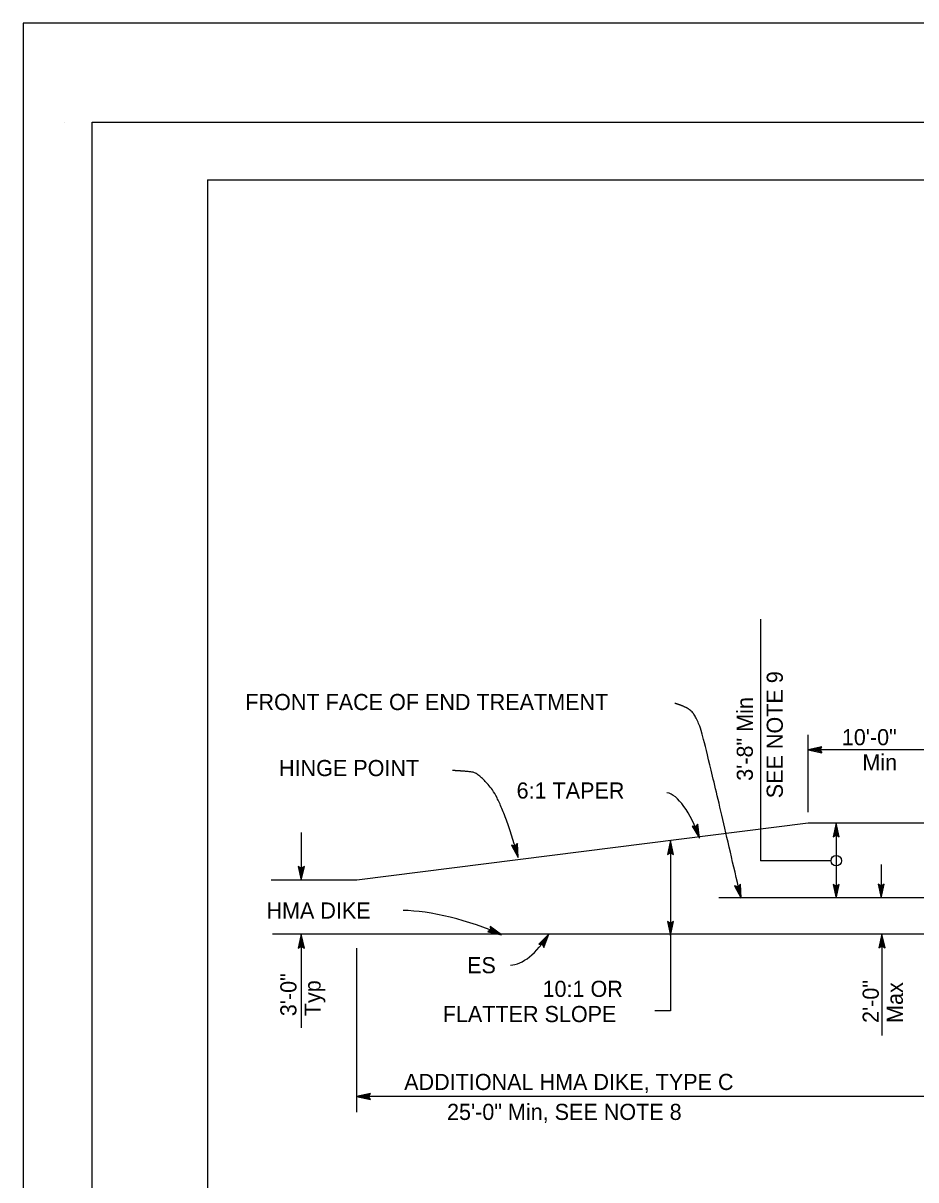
# Model space of a CAD drawing. Extents: x -893 to 867, y -474 to 712.
# Drawn here: x -893 to -506, y 210 to 712 of the extents above; entities that cross this region are included whole.
import ezdxf

# ---------------------------------------------------------------- set-up
doc = ezdxf.new("R2010")
doc.units = 0
for name, color, linetype in [('10 Sheet Format', 7, 'Continuous'), ('56 Stage 3 Anno', 7, 'Continuous'), ('57 Undefined', 7, 'Continuous'), ('60 Nongeo Data', 7, 'Continuous')]:
    doc.layers.add(name, color=color, linetype=linetype)

msp = doc.modelspace()

# ---------------------------------------------------------------- linework, layer by layer
at = {"layer": '10 Sheet Format'}
for p, q in [((-875.41, 668.96), (-875.41, 668.96)), ((-813.45, 643.96), (811.55, 643.96)), ((-813.45, 643.96), (-813.45, -406.04))]:
    msp.add_line(p, q, dxfattribs=at)
for points in [[(-893.45, -474.04), (866.55, -474.04), (866.55, 711.96), (-893.45, 711.96)], [(-863.43, 668.96), (836.57, 668.96), (836.57, -431.04), (-863.43, -431.04)], [(-863.43, 668.96), (836.57, 668.96), (836.57, -431.04), (-863.43, -431.04)]]:
    msp.add_lwpolyline(points, close=True, dxfattribs=at)
at = {"layer": '56 Stage 3 Anno'}
for p, q in [((-573.23, 453.34), (-573.23, 348.52)), ((-476.13, 396.64), (-552.53, 396.64)), ((-540.35, 364.79), (-540.35, 332.24)), ((-772.65, 360.76), (-772.65, 340.03)), ((-612.31, 357.24), (-613.64, 351.24)), ((-612.31, 357.24), (-612.31, 283.41)), ((-610.97, 351.24), (-612.31, 357.24)), ((-612.31, 357.24), (-612.31, 357.24)), ((-613.64, 351.24), (-612.31, 352.04)), ((-612.31, 355.84), (-613.28, 351.47)), ((-612.31, 354.47), (-612.94, 351.65)), ((-612.31, 353.09), (-612.58, 351.88)), ((-611.33, 351.45), (-612.31, 355.86)), ((-611.69, 351.69), (-612.31, 354.47)), ((-612.03, 351.86), (-612.31, 353.09)), ((-612.31, 352.04), (-610.97, 351.24)), ((-613.64, 351.24), (-613.64, 351.24)), ((-610.97, 351.24), (-610.97, 351.24)), ((-542.62, 348.52), (-573.23, 348.52)), ((-520.8, 346.83), (-520.8, 332.4)), ((-772.65, 345.23), (-773.99, 346.03)), ((-773.99, 346.03), (-773.99, 346.03)), ((-773.99, 346.03), (-772.65, 340.03)), ((-773.63, 345.82), (-772.65, 341.41)), ((-773.27, 345.58), (-772.65, 342.8)), ((-772.93, 345.41), (-772.65, 344.18)), ((-772.65, 340.03), (-771.32, 346.03)), ((-771.32, 346.03), (-772.65, 345.23)), ((-772.65, 341.42), (-771.68, 345.8)), ((-772.65, 342.8), (-772.03, 345.62)), ((-772.65, 344.18), (-772.38, 345.39)), ((-771.32, 346.03), (-771.32, 346.03)), ((-748.54, 340.02), (-785.76, 340.02)), ((-772.65, 340.03), (-772.65, 340.03)), ((-584.54, 337.65), (-584.54, 337.65)), ((-581.96, 338.34), (-581.96, 338.34)), ((-500.09, 332.4), (-591.3, 332.4)), ((-581.69, 332.2), (-581.69, 332.2)), ((-612.31, 321.28), (-613.65, 322.08)), ((-613.65, 322.08), (-613.65, 322.08)), ((-613.65, 322.08), (-612.31, 316.08)), ((-613.3, 321.86), (-612.31, 317.46)), ((-612.94, 321.63), (-612.31, 318.84)), ((-612.59, 321.45), (-612.31, 320.23)), ((-612.31, 316.08), (-610.98, 322.08)), ((-610.98, 322.08), (-612.31, 321.28)), ((-612.31, 317.47), (-611.34, 321.85)), ((-612.31, 318.84), (-611.69, 321.67)), ((-612.31, 320.23), (-612.05, 321.43)), ((-610.98, 322.08), (-610.98, 322.08)), ((-772.65, 316.62), (-773.98, 310.62)), ((-772.65, 316.62), (-772.65, 275.97)), ((-771.31, 310.62), (-772.65, 316.62)), ((-772.65, 316.62), (-772.65, 316.62)), ((-690.44, 318.48), (-691.71, 317.58)), ((-691.71, 317.58), (-691.71, 317.58)), ((-691.71, 317.58), (-685.69, 316.35)), ((-691.37, 317.82), (-686.95, 316.92)), ((-691.01, 318.05), (-688.21, 317.48)), ((-690.71, 318.3), (-689.47, 318.05)), ((-685.69, 316.35), (-690.62, 320.02)), ((-690.62, 320.02), (-690.62, 320.02)), ((-690.62, 320.02), (-690.44, 318.48)), ((-686.96, 316.92), (-690.56, 319.6)), ((-688.21, 317.48), (-690.54, 319.21)), ((-689.47, 318.05), (-690.47, 318.78)), ((-685.69, 316.35), (-685.69, 316.35)), ((-665.18, 316.62), (-669.52, 312.27)), ((-667.27, 310.83), (-665.18, 316.62)), ((-665.18, 316.62), (-665.18, 316.62)), ((-520.48, 316.62), (-520.48, 272.64)), ((-773.98, 310.62), (-772.65, 311.42)), ((-772.65, 315.22), (-773.62, 310.85)), ((-772.65, 313.85), (-773.27, 311.03)), ((-772.65, 312.47), (-772.91, 311.26)), ((-771.66, 310.83), (-772.65, 315.24)), ((-772.02, 311.07), (-772.65, 313.85)), ((-772.37, 311.24), (-772.65, 312.47)), ((-772.65, 311.42), (-771.31, 310.62)), ((-669.52, 312.27), (-669.52, 312.27)), ((-669.52, 312.27), (-667.97, 312.23)), ((-665.93, 315.44), (-669.09, 312.27)), ((-666.66, 314.28), (-668.7, 312.24)), ((-667.4, 313.12), (-668.27, 312.24)), ((-667.97, 312.23), (-667.27, 310.83)), ((-667.83, 311.93), (-667.4, 313.12)), ((-667.63, 311.6), (-666.66, 314.28)), ((-667.45, 311.21), (-665.92, 315.45)), ((-612.31, 316.08), (-612.31, 316.08)), ((-773.98, 310.62), (-773.98, 310.62)), ((-771.31, 310.62), (-771.31, 310.62)), ((-748.62, 310.56), (-748.62, 239.42)), ((-667.27, 310.83), (-667.27, 310.83)), ((-612.31, 283.41), (-619.11, 283.41)), ((-742.62, 247.5), (-748.62, 246.16)), ((-748.62, 246.16), (-748.62, 246.16)), ((-748.62, 246.16), (-742.62, 244.83)), ((-494.23, 246.16), (-748.62, 246.16)), ((-742.83, 247.14), (-747.24, 246.16)), ((-747.22, 246.15), (-742.85, 245.19)), ((-743.07, 246.78), (-745.85, 246.16)), ((-745.85, 246.16), (-743.03, 245.53)), ((-743.24, 246.43), (-744.47, 246.16)), ((-744.47, 246.16), (-743.26, 245.89)), ((-743.42, 246.16), (-742.62, 247.5)), ((-742.62, 244.83), (-743.42, 246.16)), ((-742.62, 247.5), (-742.62, 247.5)), ((-742.62, 244.83), (-742.62, 244.83))]:
    msp.add_line(p, q, dxfattribs=at)
for points in [[(-602.9, 363.44), (-599.67, 358.32), (-600.42, 364.32), (-600.68, 364.01), (-600.13, 359.61), (-602.5, 363.36), (-602.1, 363.28), (-600.59, 360.88), (-600.94, 363.69), (-601.2, 363.38), (-601.04, 362.16), (-601.7, 363.2), (-601.39, 363.14), (-600.42, 364.32), (-601.39, 363.14)], [(-539.03, 358.88), (-540.35, 364.79), (-541.66, 358.88), (-541.31, 359.09), (-540.35, 363.42), (-539.38, 359.09), (-539.73, 359.3), (-540.35, 362.07), (-540.96, 359.3), (-540.61, 359.51), (-540.34, 360.71), (-540.08, 359.51), (-540.35, 359.67), (-541.66, 358.88), (-540.35, 359.67)], [(-681.31, 355.2), (-678.41, 349.89), (-678.79, 355.93), (-679.07, 355.63), (-678.78, 351.21), (-680.92, 355.09), (-680.53, 354.99), (-679.16, 352.5), (-679.34, 355.33), (-679.62, 355.03), (-679.54, 353.81), (-680.13, 354.89), (-679.83, 354.81), (-678.79, 355.93), (-679.83, 354.81)], [(-584.54, 337.65), (-581.69, 332.2), (-581.96, 338.34), (-582.25, 338.04), (-582.05, 333.54), (-584.14, 337.54), (-583.74, 337.42), (-582.41, 334.87), (-582.53, 337.74), (-582.82, 337.45), (-582.77, 336.2), (-583.35, 337.31), (-583.04, 337.22), (-581.96, 338.34), (-583.04, 337.22)], [(-541.67, 338.15), (-540.35, 332.24), (-539.04, 338.15), (-539.39, 337.94), (-540.34, 333.61), (-541.32, 337.94), (-540.97, 337.73), (-540.35, 334.96), (-539.74, 337.73), (-540.09, 337.52), (-540.35, 336.32), (-540.62, 337.52), (-540.35, 337.36), (-539.04, 338.15), (-540.35, 337.36)], [(-522.12, 338.31), (-520.8, 332.4), (-519.49, 338.31), (-519.84, 338.1), (-520.8, 333.77), (-521.77, 338.1), (-521.42, 337.89), (-520.81, 335.12), (-520.19, 337.89), (-520.54, 337.68), (-520.81, 336.48), (-521.08, 337.68), (-520.8, 337.52), (-519.49, 338.31), (-520.8, 337.52)], [(-519.16, 310.71), (-520.48, 316.62), (-521.78, 310.71), (-521.44, 310.92), (-520.48, 315.25), (-519.51, 310.92), (-519.86, 311.13), (-520.47, 313.9), (-521.09, 311.13), (-520.74, 311.34), (-520.47, 312.54), (-520.2, 311.34), (-520.48, 311.5), (-521.78, 310.71), (-520.48, 311.5)]]:
    msp.add_lwpolyline(points, close=True, dxfattribs=at)
msp.add_circle((-540.35, 348.52), 2.27, dxfattribs=at)
for centre, major_axis, ratio, start_param, end_param in [((-608.47, 343.25), (7.19, -34.76), 0.353145, 1.945006, 3.00037), ((-703.36, 312.53), (35.45, -10.9), 0.263479, 1.131696, 2.431509), ((-673.11, 337.3), (11.34, 33.74), 0.451574, 3.303925, 4.211964)]:
    msp.add_ellipse(centre, major_axis=major_axis, ratio=ratio, start_param=start_param, end_param=end_param, dxfattribs=at)
for points in [[(-581.69, 332.2), (-597.53, 401.08), (-601.12, 411.02), (-604.73, 415.11), (-610.41, 416.79)], [(-678.41, 349.89), (-685.5, 374.41), (-695.66, 386.52), (-700.82, 387.32), (-706.94, 387.65)]]:
    msp.add_open_spline(points, degree=2, dxfattribs=at)
at = {"layer": '60 Nongeo Data'}
for p, q in [((-552.53, 369.55), (-552.53, 403.15)), ((-552.53, 364.79), (-748.54, 340.02)), ((-476.32, 364.79), (-552.53, 364.79)), ((-56.93, 316.62), (-785.2, 316.62))]:
    msp.add_line(p, q, dxfattribs=at)
msp.add_lwpolyline([(-546.63, 397.96), (-552.53, 396.64), (-546.63, 395.33), (-546.84, 395.68), (-551.16, 396.64), (-546.84, 397.61), (-547.05, 397.26), (-549.81, 396.65), (-547.05, 396.03), (-547.26, 396.38), (-548.46, 396.65), (-547.25, 396.91), (-547.42, 396.64), (-546.63, 395.33), (-547.42, 396.64)], close=True, dxfattribs=at)

# ---------------------------------------------------------------- texts
at = {"layer": '57 Undefined'}
for s, p in [('SEE NOTE 9', (-563.55, 375.59)), ('3\'-8" Min', (-576.55, 383.18)), ('3\'-0"', (-774.76, 281.03)), ('Typ', (-764.26, 281.03)), ('2\'-0"', (-521.89, 278.1)), ('Max', (-511.39, 278.1))]:
    msp.add_text(s, height=7, rotation=90, dxfattribs=at).set_placement(p)
for s, p in [('FRONT FACE OF END TREATMENT', (-796.94, 413.87)), ('10\'-0"', (-537.92, 398.61)), ('HINGE POINT', (-782.32, 385.22)), ('Min', (-528.99, 387.67)), ('6:1 TAPER', (-679.16, 375.47)), ('HMA DIKE', (-787.78, 323.39)), ('ES', (-700.65, 299.67)), ('10:1 OR', (-667.89, 289.41)), ('FLATTER SLOPE', (-711.23, 278.47)), ('ADDITIONAL HMA DIKE, TYPE C', (-727.98, 249.01)), ('25\'-0" Min, SEE NOTE 8', (-709.36, 236.01))]:
    msp.add_text(s, height=7, dxfattribs=at).set_placement(p)

doc.saveas('drawing.dxf')
